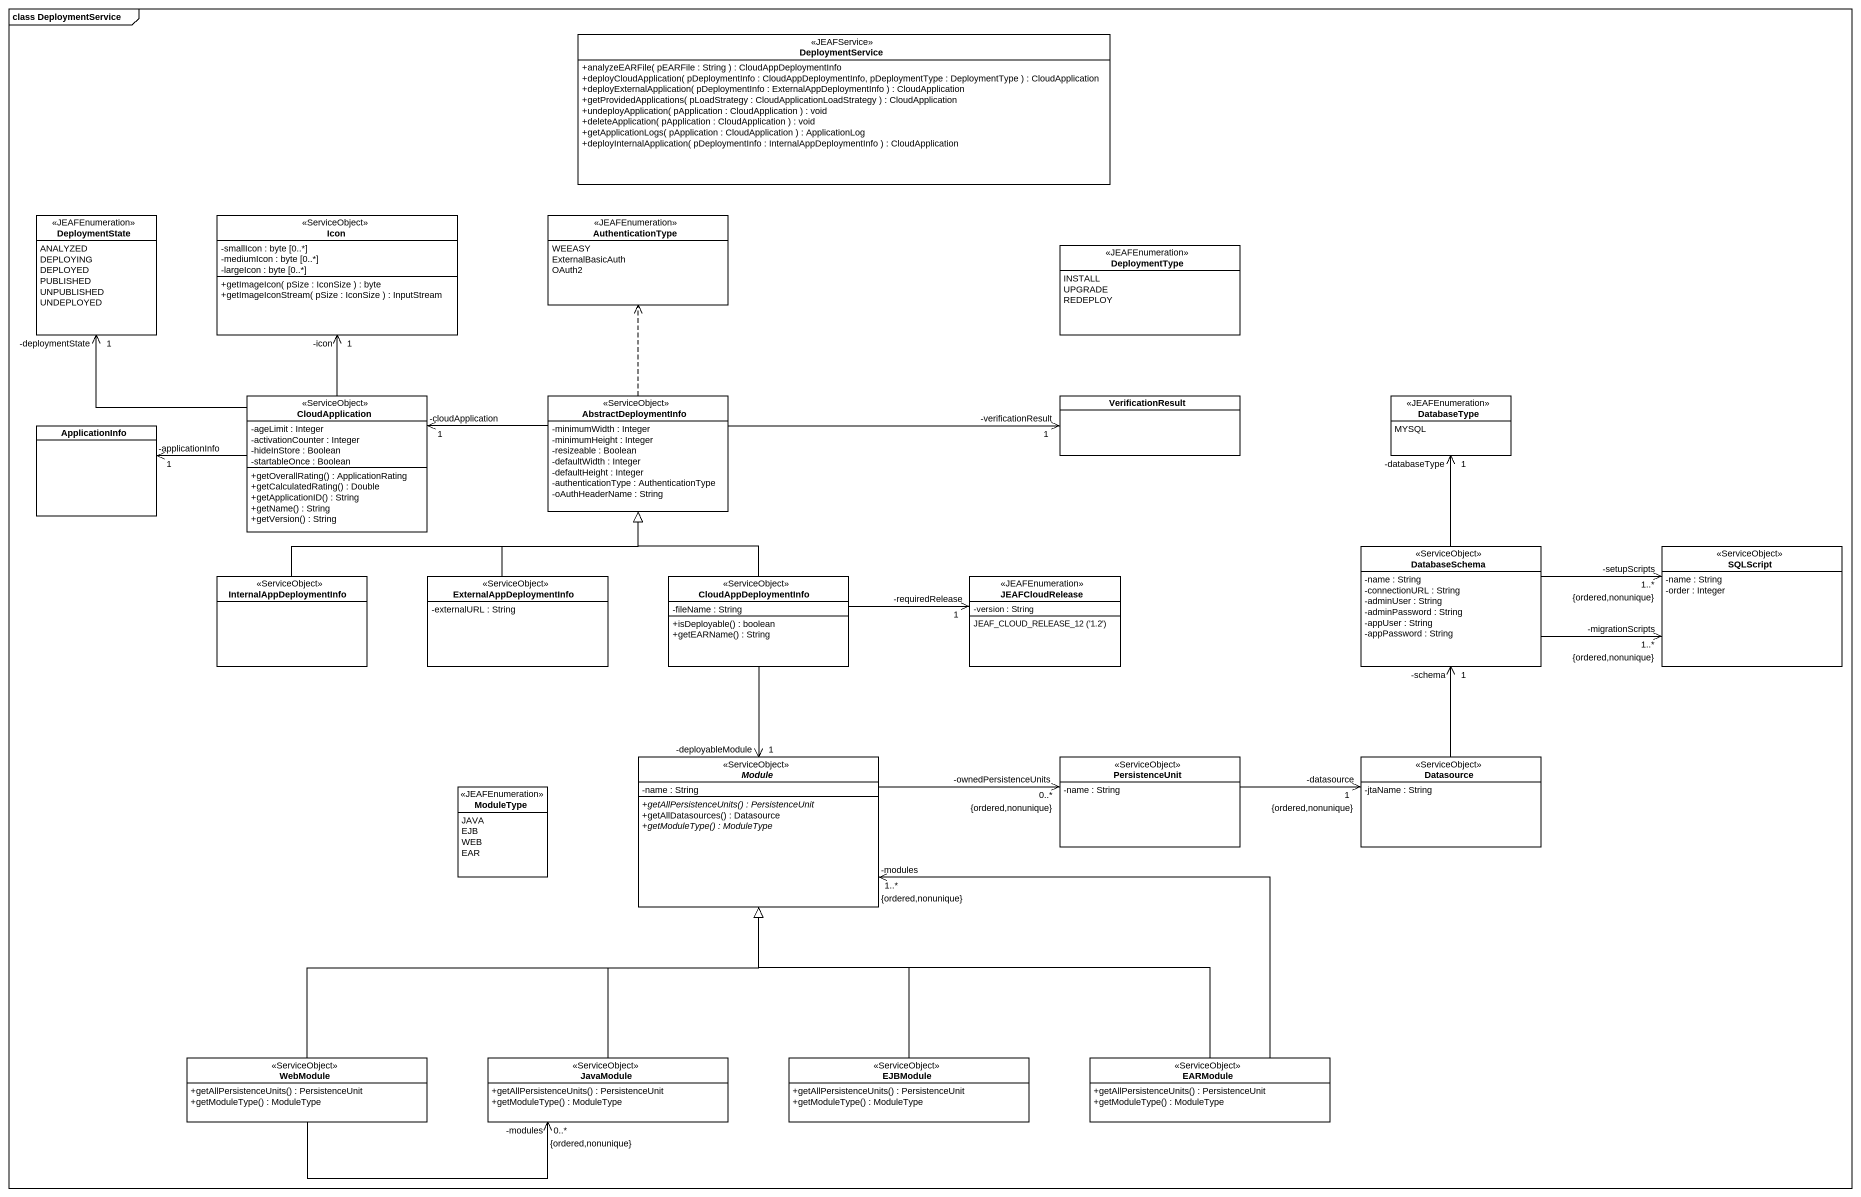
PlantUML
@startuml
mainframe class DeploymentService
hide circle
hide empty members
skinparam classAttributeIconSize 0
interface DeploymentService <<JEAFService>> {
  +analyzeEARFile( pEARFile : String ) : CloudAppDeploymentInfo
  +deployCloudApplication( pDeploymentInfo : CloudAppDeploymentInfo, pDeploymentType : DeploymentType ) : CloudApplication
  +deployExternalApplication( pDeploymentInfo : ExternalAppDeploymentInfo ) : CloudApplication
  +getProvidedApplications( pLoadStrategy : CloudApplicationLoadStrategy ) : CloudApplication
  +undeployApplication( pApplication : CloudApplication ) : void
  +deleteApplication( pApplication : CloudApplication ) : void
  +getApplicationLogs( pApplication : CloudApplication ) : ApplicationLog
  +deployInternalApplication( pDeploymentInfo : InternalAppDeploymentInfo ) : CloudApplication
}
enum DeploymentState <<JEAFEnumeration>> {
  ANALYZED
  DEPLOYING
  DEPLOYED
  PUBLISHED
  UNPUBLISHED
  UNDEPLOYED
}
class Icon <<ServiceObject>> {
  -smallIcon : byte [0..*]
  -mediumIcon : byte [0..*]
  -largeIcon : byte [0..*]
  +getImageIcon( pSize : IconSize ) : byte
  +getImageIconStream( pSize : IconSize ) : InputStream
}
enum AuthenticationType <<JEAFEnumeration>> {
  WEEASY
  ExternalBasicAuth
  OAuth2
}
enum DeploymentType <<JEAFEnumeration>> {
  INSTALL
  UPGRADE
  REDEPLOY
}
class CloudApplication <<ServiceObject>> {
  -ageLimit : Integer
  -activationCounter : Integer
  -hideInStore : Boolean
  -startableOnce : Boolean
  +getOverallRating() : ApplicationRating
  +getCalculatedRating() : Double
  +getApplicationID() : String
  +getName() : String
  +getVersion() : String
}
class AbstractDeploymentInfo <<ServiceObject>> {
  -minimumWidth : Integer
  -minimumHeight : Integer
  -resizeable : Boolean
  -defaultWidth : Integer
  -defaultHeight : Integer
  -authenticationType : AuthenticationType
  -oAuthHeaderName : String
}
class VerificationResult
enum DatabaseType <<JEAFEnumeration>> {
  MYSQL
}
class ApplicationInfo
class DatabaseSchema <<ServiceObject>> {
  -name : String
  -connectionURL : String
  -adminUser : String
  -adminPassword : String
  -appUser : String
  -appPassword : String
}
class SQLScript <<ServiceObject>> {
  -name : String
  -order : Integer
}
class InternalAppDeploymentInfo <<ServiceObject>>
class ExternalAppDeploymentInfo <<ServiceObject>> {
  -externalURL : String
}
class CloudAppDeploymentInfo <<ServiceObject>> {
  -fileName : String
  +isDeployable() : boolean
  +getEARName() : String
}
enum JEAFCloudRelease <<JEAFEnumeration>> {
  -version : String
  {field} JEAF_CLOUD_RELEASE_12 ('1.2')
}
abstract class Module <<ServiceObject>> {
  -name : String
  {abstract} +getAllPersistenceUnits() : PersistenceUnit
  +getAllDatasources() : Datasource
  {abstract} +getModuleType() : ModuleType
}
class PersistenceUnit <<ServiceObject>> {
  -name : String
}
class Datasource <<ServiceObject>> {
  -jtaName : String
}
enum ModuleType <<JEAFEnumeration>> {
  JAVA
  EJB
  WEB
  EAR
}
class WebModule <<ServiceObject>> {
  +getAllPersistenceUnits() : PersistenceUnit
  +getModuleType() : ModuleType
}
class JavaModule <<ServiceObject>> {
  +getAllPersistenceUnits() : PersistenceUnit
  +getModuleType() : ModuleType
}
class EJBModule <<ServiceObject>> {
  +getAllPersistenceUnits() : PersistenceUnit
  +getModuleType() : ModuleType
}
class EARModule <<ServiceObject>> {
  +getAllPersistenceUnits() : PersistenceUnit
  +getModuleType() : ModuleType
}
CloudApplication -up-> "-deploymentState\n1" DeploymentState
CloudApplication -up-> "-icon\n1" Icon
CloudApplication -left-> "-applicationInfo\n1" ApplicationInfo
AbstractDeploymentInfo .up.> AuthenticationType
AbstractDeploymentInfo -left-> "-cloudApplication\n1" CloudApplication
AbstractDeploymentInfo -right-> "-verificationResult\n1" VerificationResult
DatabaseSchema -up-> "-databaseType\n1" DatabaseType
DatabaseSchema -right-> "1..*\n-setupScripts\n{ordered,nonunique}" SQLScript
DatabaseSchema -right-> "-migrationScripts\n1..*\n{ordered,nonunique}" SQLScript
InternalAppDeploymentInfo -right-|> AbstractDeploymentInfo
ExternalAppDeploymentInfo -up-|> AbstractDeploymentInfo
CloudAppDeploymentInfo -up-|> AbstractDeploymentInfo
CloudAppDeploymentInfo -right-> "-requiredRelease\n1" JEAFCloudRelease
CloudAppDeploymentInfo --> "-deployableModule\n1" Module
Module -right-> "-ownedPersistenceUnits\n0..*\n{ordered,nonunique}" PersistenceUnit
PersistenceUnit -right-> "1\n-datasource\n{ordered,nonunique}" Datasource
Datasource -up-> "-schema\n1" DatabaseSchema
WebModule -right-|> Module
WebModule -right-> "-modules\n0..*\n{ordered,nonunique}" JavaModule
JavaModule -up-|> Module
EJBModule -up-|> Module
EARModule -left-|> Module
EARModule -left-> "-modules\n1..*\n{ordered,nonunique}" Module
@enduml
